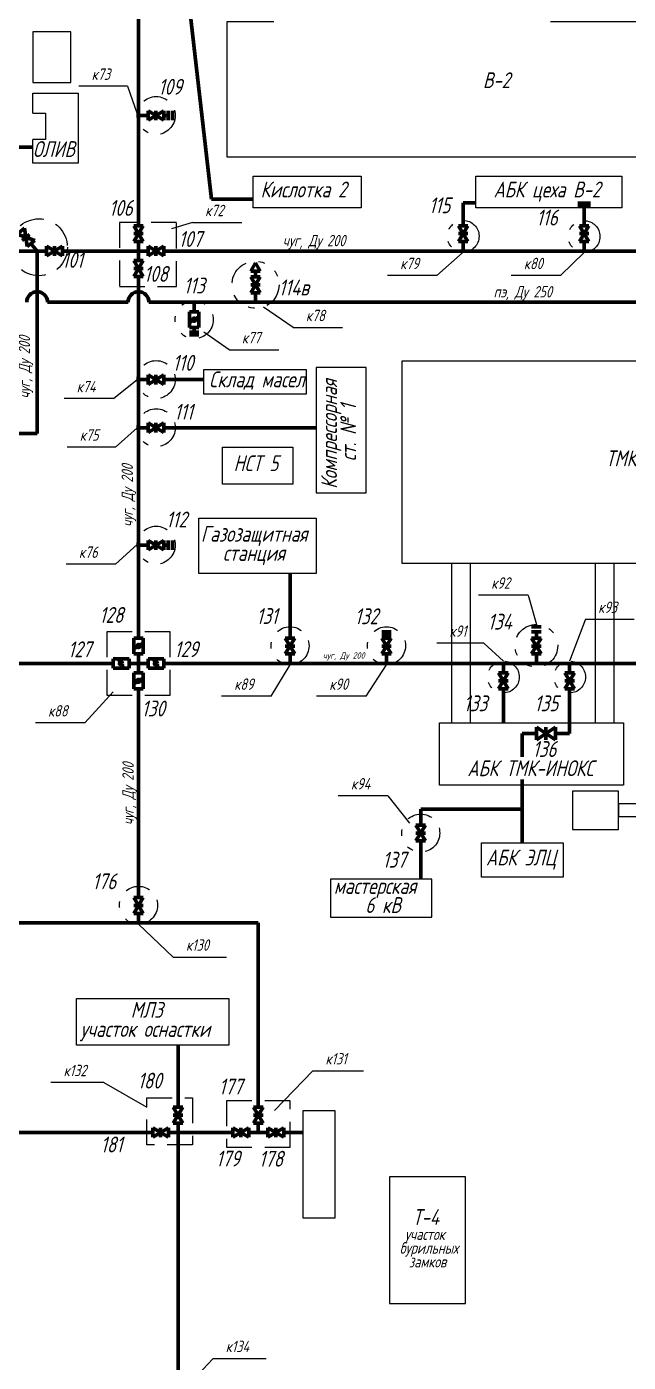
# Model space of a CAD drawing. Header units: millimetres. Extents: x 0 to 841, y 0 to 594.
# Drawn here: x 436.7 to 531.6, y 266.5 to 477.3 of the extents above; entities that cross this region are included whole.
import ezdxf

# ---------------------------------------------------------------- set-up
doc = ezdxf.new("R2010")
doc.units = ezdxf.units.MM
for name, pattern in [('K5LT_BASIC', [0]), ('K5LT_CHAIN_LINE_WITH_2_POINTS', [12, 4, -2, 1, -2, 1, -2]), ('K5LT_DASHED', [6, 4, -2]), ('K5LT_THIN', [0]), ('K5LT_THIN_INCLUDED_TO_HATCHING', [0])]:
    doc.linetypes.add(name, pattern=pattern)
doc.styles.add('KTEXTSTYLE', font='GOST_AU.SHX', dxfattribs={"width": 0.96, "height": 5})

# ---------------------------------------------------------------- blocks, each defined once
blk = doc.blocks.new('T3')
at = {"color": 7, "char_height": 2.5, "attachment_point": 1, "style": 'KTEXTSTYLE'}
for s, insert in [('\\H5.0;\\W1.000;\\Q15;\\Q15;\\W0.965;\\H2.50;мастерская', (485.16, 342.96)), ('\\H5.0;\\W1.000;\\Q15;\\Q15;\\W0.965;\\H2.50;    6 кВ', (485.16, 339.95))]:
    blk.add_mtext(s, dxfattribs=dict(at, insert=insert))
blk = doc.blocks.new('T10')
at = {"color": 7, "char_height": 2.5, "attachment_point": 1, "style": 'KTEXTSTYLE'}
for s, insert in [('\\H5.0;\\W1.000;\\Q15;\\Q15;\\W0.965;\\H2.50;Газозащитная', (464.18, 398.54)), ('\\H5.0;\\W1.000;\\Q15;\\Q15;\\W0.965;\\H2.50;станция', (467.66, 395.52))]:
    blk.add_mtext(s, dxfattribs=dict(at, insert=insert))
blk = doc.blocks.new('T11')
at = {"color": 7, "char_height": 2.5, "attachment_point": 1, "style": 'KTEXTSTYLE'}
for s, insert in [('\\H5.0;\\W1.000;\\Q15;\\Q15;\\W0.965;\\H2.50;МЛЗ ', (453.11, 323.41)), ('\\H5.0;\\W1.000;\\Q15;\\Q15;\\W0.965;\\H2.50;участок оснастки', (445.18, 320.39))]:
    blk.add_mtext(s, dxfattribs=dict(at, insert=insert))
blk = doc.blocks.new('T14')
at = {"color": 7, "char_height": 2.5, "attachment_point": 1, "rotation": 90, "style": 'KTEXTSTYLE'}
for s, insert in [('\\H5.0;\\W1.000;\\Q15;\\Q15;\\W0.965;\\H2.50;Компрессорная', (483.16, 404.39)), ('\\H5.0;\\W1.000;\\Q15;\\Q15;\\W0.965;\\H2.50;ст. № 1', (486.17, 408.75))]:
    blk.add_mtext(s, dxfattribs=dict(at, insert=insert))
blk = doc.blocks.new('T25')
at = {"color": 7, "attachment_point": 1, "style": 'KTEXTSTYLE'}
for s, insert, char_height in [('\\H5.0;\\W1.000;\\Q15;\\Q15;\\W0.965;\\H2.50;Т-4', (497.58, 290.7), 2.5), ('\\H5.0;\\W1.000;\\Q15;\\Q15;\\W0.965;\\H1.80;участок', (496.37, 287.65), 1.8), ('\\H5.0;\\W1.000;\\Q15;\\Q15;\\W0.965;\\H1.80;бурильных', (495.54, 285.48), 1.8), ('\\H5.0;\\W1.000;\\Q15;\\Q15;\\W0.965;\\H1.80;замков', (496.99, 283.31), 1.8)]:
    blk.add_mtext(s, dxfattribs=dict(at, insert=insert, char_height=char_height))
blk = doc.blocks.new('U151')
at = {"color": 7, "linetype": 'K5LT_THIN', "lineweight": 18, "true_color": 0xffffff}
for q in [(459.53, 445.42), (470.65, 446.42)]:
    blk.add_line((462.85, 446.42), q, dxfattribs=at)
at = {"color": 7, "insert": (464.85, 449.22), "char_height": 1.8, "attachment_point": 1, "style": 'KTEXTSTYLE'}
blk.add_mtext('\\H5.0;\\W1.000;\\Q15;\\Q15;\\W0.965;\\H1.80;к72', dxfattribs=at)
blk = doc.blocks.new('U152')
at = {"color": 7, "linetype": 'K5LT_THIN', "lineweight": 18, "true_color": 0xffffff}
for q in [(444.95, 467.93), (454.15, 463.59)]:
    blk.add_line((452.6, 467.93), q, dxfattribs=at)
at = {"color": 7, "insert": (446.95, 470.73), "char_height": 1.8, "attachment_point": 1, "style": 'KTEXTSTYLE'}
blk.add_mtext('\\H5.0;\\W1.000;\\Q15;\\Q15;\\W0.965;\\H1.80;к73', dxfattribs=at)
blk = doc.blocks.new('U154')
at = {"color": 7, "linetype": 'K5LT_THIN', "lineweight": 18, "true_color": 0xffffff}
for q in [(454.13, 421.63), (442.59, 418.63)]:
    blk.add_line((450.39, 418.63), q, dxfattribs=at)
at = {"color": 7, "insert": (444.59, 421.43), "char_height": 1.8, "attachment_point": 1, "style": 'KTEXTSTYLE'}
blk.add_mtext('\\H5.0;\\W1.000;\\Q15;\\Q15;\\W0.965;\\H1.80;к74', dxfattribs=at)
blk = doc.blocks.new('U155')
at = {"color": 7, "linetype": 'K5LT_THIN', "lineweight": 18, "true_color": 0xffffff}
for q in [(454.13, 414.03), (443.08, 410.98)]:
    blk.add_line((450.73, 410.98), q, dxfattribs=at)
at = {"color": 7, "insert": (445.08, 413.78), "char_height": 1.8, "attachment_point": 1, "style": 'KTEXTSTYLE'}
blk.add_mtext('\\H5.0;\\W1.000;\\Q15;\\Q15;\\W0.965;\\H1.80;к75', dxfattribs=at)
blk = doc.blocks.new('U156')
at = {"color": 7, "linetype": 'K5LT_THIN', "lineweight": 18, "true_color": 0xffffff}
for q in [(454.13, 395.6), (442.94, 392.49)]:
    blk.add_line((450.73, 392.49), q, dxfattribs=at)
at = {"color": 7, "insert": (444.94, 395.29), "char_height": 1.8, "attachment_point": 1, "style": 'KTEXTSTYLE'}
blk.add_mtext('\\H5.0;\\W1.000;\\Q15;\\Q15;\\W0.965;\\H1.80;к76', dxfattribs=at)
blk = doc.blocks.new('U157')
at = {"color": 7, "linetype": 'K5LT_THIN', "lineweight": 18, "true_color": 0xffffff}
for q in [(464.67, 429.09), (476.45, 426.34)]:
    blk.add_line((468.65, 426.34), q, dxfattribs=at)
at = {"color": 7, "insert": (470.65, 429.14), "char_height": 1.8, "attachment_point": 1, "style": 'KTEXTSTYLE'}
blk.add_mtext('\\H5.0;\\W1.000;\\Q15;\\Q15;\\W0.965;\\H1.80;к77', dxfattribs=at)
blk = doc.blocks.new('U158')
at = {"color": 7, "linetype": 'K5LT_THIN', "lineweight": 18, "true_color": 0xffffff}
for q in [(474.04, 433.08), (486.53, 429.84)]:
    blk.add_line((478.74, 429.84), q, dxfattribs=at)
at = {"color": 7, "insert": (480.74, 432.64), "char_height": 1.8, "attachment_point": 1, "style": 'KTEXTSTYLE'}
blk.add_mtext('\\H5.0;\\W1.000;\\Q15;\\Q15;\\W0.965;\\H1.80;к78', dxfattribs=at)
blk = doc.blocks.new('U159')
at = {"color": 7, "linetype": 'K5LT_THIN', "lineweight": 18, "true_color": 0xffffff}
for q in [(505.56, 441.75), (493.61, 438.05)]:
    blk.add_line((501.4, 438.05), q, dxfattribs=at)
at = {"color": 7, "insert": (495.61, 440.85), "char_height": 1.8, "attachment_point": 1, "style": 'KTEXTSTYLE'}
blk.add_mtext('\\H5.0;\\W1.000;\\Q15;\\Q15;\\W0.965;\\H1.80;к79', dxfattribs=at)
blk = doc.blocks.new('U160')
at = {"color": 7, "linetype": 'K5LT_THIN', "lineweight": 18, "true_color": 0xffffff}
for q in [(524.63, 441.71), (513.13, 438.05)]:
    blk.add_line((520.93, 438.05), q, dxfattribs=at)
at = {"color": 7, "insert": (515.13, 440.85), "char_height": 1.8, "attachment_point": 1, "style": 'KTEXTSTYLE'}
blk.add_mtext('\\H5.0;\\W1.000;\\Q15;\\Q15;\\W0.965;\\H1.80;к80', dxfattribs=at)
blk = doc.blocks.new('U168')
at = {"color": 7, "linetype": 'K5LT_THIN', "lineweight": 18, "true_color": 0xffffff}
for q in [(450.34, 372.37), (438.08, 367.45)]:
    blk.add_line((445.88, 367.45), q, dxfattribs=at)
at = {"color": 7, "insert": (440.08, 370.25), "char_height": 1.8, "attachment_point": 1, "style": 'KTEXTSTYLE'}
blk.add_mtext('\\H5.0;\\W1.000;\\Q15;\\Q15;\\W0.965;\\H1.80;к88', dxfattribs=at)
blk = doc.blocks.new('U169')
at = {"color": 7, "linetype": 'K5LT_THIN', "lineweight": 18, "true_color": 0xffffff}
for q in [(478.24, 376.62), (467.44, 371.66)]:
    blk.add_line((475.24, 371.66), q, dxfattribs=at)
at = {"color": 7, "insert": (469.44, 374.46), "char_height": 1.8, "attachment_point": 1, "style": 'KTEXTSTYLE'}
blk.add_mtext('\\H5.0;\\W1.000;\\Q15;\\Q15;\\W0.965;\\H1.80;к89', dxfattribs=at)
blk = doc.blocks.new('U170')
at = {"color": 7, "linetype": 'K5LT_THIN', "lineweight": 18, "true_color": 0xffffff}
for q in [(493.45, 376.62), (482.44, 371.66)]:
    blk.add_line((490.24, 371.66), q, dxfattribs=at)
at = {"color": 7, "insert": (484.44, 374.46), "char_height": 1.8, "attachment_point": 1, "style": 'KTEXTSTYLE'}
blk.add_mtext('\\H5.0;\\W1.000;\\Q15;\\Q15;\\W0.965;\\H1.80;к90', dxfattribs=at)
blk = doc.blocks.new('U171')
at = {"color": 7, "linetype": 'K5LT_THIN', "lineweight": 18, "true_color": 0xffffff}
for q in [(501.38, 380.03), (511.9, 377.18)]:
    blk.add_line((508.8, 380.03), q, dxfattribs=at)
at = {"color": 7, "insert": (503.38, 382.83), "char_height": 1.8, "attachment_point": 1, "style": 'KTEXTSTYLE'}
blk.add_mtext('\\H5.0;\\W1.000;\\Q15;\\Q15;\\W0.965;\\H1.80;к91', dxfattribs=at)
blk = doc.blocks.new('U172')
at = {"color": 7, "linetype": 'K5LT_THIN', "lineweight": 18, "true_color": 0xffffff}
for q in [(507.98, 387.62), (517.1, 383)]:
    blk.add_line((515.78, 387.62), q, dxfattribs=at)
at = {"color": 7, "insert": (509.98, 390.42), "char_height": 1.8, "attachment_point": 1, "style": 'KTEXTSTYLE'}
blk.add_mtext('\\H5.0;\\W1.000;\\Q15;\\Q15;\\W0.965;\\H1.80;к92', dxfattribs=at)
blk = doc.blocks.new('U173')
at = {"color": 7, "linetype": 'K5LT_THIN', "lineweight": 18, "true_color": 0xffffff}
for q in [(522.35, 377.18), (532.51, 383.8)]:
    blk.add_line((524.85, 383.8), q, dxfattribs=at)
at = {"color": 7, "insert": (526.85, 386.6), "char_height": 1.8, "attachment_point": 1, "style": 'KTEXTSTYLE'}
blk.add_mtext('\\H5.0;\\W1.000;\\Q15;\\Q15;\\W0.965;\\H1.80;к93', dxfattribs=at)
blk = doc.blocks.new('U174')
at = {"color": 7, "linetype": 'K5LT_THIN', "lineweight": 18, "true_color": 0xffffff}
for q in [(485.86, 355.94), (497.11, 351.63)]:
    blk.add_line((493.66, 355.94), q, dxfattribs=at)
at = {"color": 7, "insert": (487.86, 358.74), "char_height": 1.8, "attachment_point": 1, "style": 'KTEXTSTYLE'}
blk.add_mtext('\\H5.0;\\W1.000;\\Q15;\\Q15;\\W0.965;\\H1.80;к94', dxfattribs=at)
blk = doc.blocks.new('U205')
at = {"color": 7, "linetype": 'K5LT_THIN', "lineweight": 18, "true_color": 0xffffff}
for q in [(454.34, 335.67), (468.2, 330.49)]:
    blk.add_line((459.83, 330.49), q, dxfattribs=at)
at = {"color": 7, "insert": (461.83, 333.29), "char_height": 1.8, "attachment_point": 1, "style": 'KTEXTSTYLE'}
blk.add_mtext('\\H5.0;\\W1.000;\\Q15;\\Q15;\\W0.965;\\H1.80;к130', dxfattribs=at)
blk = doc.blocks.new('U206')
at = {"color": 7, "linetype": 'K5LT_THIN', "lineweight": 18, "true_color": 0xffffff}
for q in [(440.52, 310.69), (455.63, 306.8)]:
    blk.add_line((448.89, 310.69), q, dxfattribs=at)
at = {"color": 7, "insert": (442.52, 313.49), "char_height": 1.8, "attachment_point": 1, "style": 'KTEXTSTYLE'}
blk.add_mtext('\\H5.0;\\W1.000;\\Q15;\\Q15;\\W0.965;\\H1.80;к132', dxfattribs=at)
blk = doc.blocks.new('U214')
at = {"color": 7, "linetype": 'K5LT_THIN', "lineweight": 18, "true_color": 0xffffff}
for q in [(475.78, 306.28), (489.82, 312.54)]:
    blk.add_line((481.83, 312.54), q, dxfattribs=at)
at = {"color": 7, "insert": (483.83, 315.34), "char_height": 1.8, "attachment_point": 1, "style": 'KTEXTSTYLE'}
blk.add_mtext('\\H5.0;\\W1.000;\\Q15;\\Q15;\\W0.965;\\H1.80;к131', dxfattribs=at)
blk = doc.blocks.new('U237')
at = {"color": 7, "linetype": 'K5LT_THIN', "lineweight": 18, "true_color": 0xffffff}
for q in [(462.88, 263.66), (474.46, 267.14)]:
    blk.add_line((466.09, 267.14), q, dxfattribs=at)
at = {"color": 7, "insert": (468.09, 269.94), "char_height": 1.8, "attachment_point": 1, "style": 'KTEXTSTYLE'}
blk.add_mtext('\\H5.0;\\W1.000;\\Q15;\\Q15;\\W0.965;\\H1.80;к134', dxfattribs=at)
blk = doc.blocks.new('U244')
at = {"color": 143, "linetype": 'K5LT_BASIC', "lineweight": 60, "true_color": 0x33acca}
for p, q in [((517.11, 366.77), (520.11, 364.77)), ((517.11, 366.77), (517.11, 364.77)), ((517.11, 364.77), (520.11, 366.77)), ((518.61, 366.77), (518.61, 364.77)), ((520.11, 366.77), (520.11, 364.77))]:
    blk.add_line(p, q, dxfattribs=at)
blk = doc.blocks.new('U265')
at = {"color": 143, "linetype": 'K5LT_BASIC', "lineweight": 60, "true_color": 0x33acca}
for p, q in [((516.35, 380.83), (517.85, 380.83)), ((517.85, 380.83), (516.35, 378.33)), ((517.85, 378.33), (516.35, 380.83)), ((516.35, 379.58), (517.85, 379.58)), ((516.35, 378.33), (517.85, 378.33))]:
    blk.add_line(p, q, dxfattribs=at)
blk = doc.blocks.new('U266')
at = {"color": 143, "linetype": 'K5LT_BASIC', "lineweight": 60, "true_color": 0x33acca}
for p, q in [((492.7, 380.83), (494.2, 380.83)), ((494.2, 380.83), (492.7, 378.33)), ((494.2, 378.33), (492.7, 380.83)), ((492.7, 379.58), (494.2, 379.58)), ((492.7, 378.33), (494.2, 378.33))]:
    blk.add_line(p, q, dxfattribs=at)
blk = doc.blocks.new('U270')
at = {"color": 143, "linetype": 'K5LT_BASIC', "lineweight": 60, "true_color": 0x33acca}
for p, q in [((521.6, 375.33), (523.1, 375.33)), ((523.1, 375.33), (521.6, 372.83)), ((523.1, 372.83), (521.6, 375.33)), ((521.6, 374.08), (523.1, 374.08)), ((521.6, 372.83), (523.1, 372.83))]:
    blk.add_line(p, q, dxfattribs=at)
blk = doc.blocks.new('U275')
at = {"color": 143, "linetype": 'K5LT_BASIC', "lineweight": 60, "true_color": 0x33acca}
for p, q in [((469.24, 302.05), (469.24, 303.55)), ((469.24, 303.55), (471.74, 302.05)), ((471.74, 303.55), (469.24, 302.05)), ((470.49, 302.05), (470.49, 303.55)), ((471.74, 302.05), (471.74, 303.55))]:
    blk.add_line(p, q, dxfattribs=at)
blk = doc.blocks.new('U276')
at = {"color": 143, "linetype": 'K5LT_BASIC', "lineweight": 60, "true_color": 0x33acca}
for p, q in [((477.24, 302.05), (474.74, 303.55)), ((474.74, 303.55), (474.74, 302.05)), ((474.74, 302.05), (477.24, 303.55)), ((475.99, 303.55), (475.99, 302.05)), ((477.24, 303.55), (477.24, 302.05))]:
    blk.add_line(p, q, dxfattribs=at)
blk = doc.blocks.new('U277')
at = {"color": 143, "linetype": 'K5LT_BASIC', "lineweight": 60, "true_color": 0x33acca}
for p, q in [((472.49, 306.8), (473.99, 306.8)), ((473.99, 306.8), (472.49, 304.3)), ((473.99, 304.3), (472.49, 306.8)), ((472.49, 305.55), (473.99, 305.55)), ((472.49, 304.3), (473.99, 304.3))]:
    blk.add_line(p, q, dxfattribs=at)
blk = doc.blocks.new('U278')
at = {"color": 143, "linetype": 'K5LT_BASIC', "lineweight": 60, "true_color": 0x33acca}
for p, q in [((456.58, 302.05), (456.58, 303.55)), ((456.58, 303.55), (459.08, 302.05)), ((459.08, 303.55), (456.58, 302.05)), ((457.83, 302.05), (457.83, 303.55)), ((459.08, 302.05), (459.08, 303.55))]:
    blk.add_line(p, q, dxfattribs=at)
blk = doc.blocks.new('U279')
at = {"color": 143, "linetype": 'K5LT_BASIC', "lineweight": 60, "true_color": 0x33acca}
for p, q in [((459.83, 306.8), (461.33, 306.8)), ((461.33, 306.8), (459.83, 304.3)), ((461.33, 304.3), (459.83, 306.8)), ((459.83, 305.55), (461.33, 305.55)), ((459.83, 304.3), (461.33, 304.3))]:
    blk.add_line(p, q, dxfattribs=at)
blk = doc.blocks.new('U280')
at = {"color": 143, "linetype": 'K5LT_BASIC', "lineweight": 60, "true_color": 0x33acca}
for p, q in [((453.59, 339.88), (455.09, 339.88)), ((455.09, 339.88), (453.59, 337.38)), ((455.09, 337.38), (453.59, 339.88)), ((453.59, 338.63), (455.09, 338.63)), ((453.59, 337.38), (455.09, 337.38))]:
    blk.add_line(p, q, dxfattribs=at)
blk = doc.blocks.new('U282')
at = {"color": 143, "linetype": 'K5LT_BASIC', "lineweight": 60, "true_color": 0x33acca}
for p, q in [((477.49, 380.83), (478.99, 380.83)), ((478.99, 380.83), (477.49, 378.33)), ((478.99, 378.33), (477.49, 380.83)), ((477.49, 379.58), (478.99, 379.58)), ((477.49, 378.33), (478.99, 378.33))]:
    blk.add_line(p, q, dxfattribs=at)
blk = doc.blocks.new('U285')
at = {"color": 143, "linetype": 'K5LT_BASIC', "lineweight": 60, "true_color": 0x33acca}
for p, q in [((450.34, 377.58), (452.84, 377.58)), ((450.34, 376.08), (450.34, 377.58)), ((452.84, 377.58), (452.84, 376.08)), ((452.84, 376.08), (450.34, 376.08))]:
    blk.add_line(p, q, dxfattribs=at)
blk = doc.blocks.new('U284')
at = {"true_color": 0xffffff}
blk.add_hatch(color=7, dxfattribs=at).paths.add_polyline_path([(451.46, 377.04), (451.35, 376.88), (451.38, 376.69), (451.53, 376.58), (451.72, 376.62), (451.83, 376.77), (451.84, 376.83), (451.77, 377), (451.59, 377.08)])
at = {"color": 143, "linetype": 'K5LT_BASIC', "lineweight": 60, "true_color": 0x33acca}
for p, q in [((451.19, 377.46), (451.46, 377.04)), ((451.72, 376.62), (451.99, 376.19))]:
    blk.add_line(p, q, dxfattribs=at)
blk.add_circle((451.59, 376.83), 0.25, dxfattribs=at)
blk.add_blockref('U285', (0, 0))
blk = doc.blocks.new('U287')
at = {"color": 143, "linetype": 'K5LT_BASIC', "lineweight": 60, "true_color": 0x33acca}
for p, q in [((453.59, 372.83), (453.59, 375.33)), ((453.59, 375.33), (455.09, 375.33)), ((455.09, 375.33), (455.09, 372.83)), ((455.09, 372.83), (453.59, 372.83))]:
    blk.add_line(p, q, dxfattribs=at)
blk = doc.blocks.new('U286')
at = {"true_color": 0xffffff}
blk.add_hatch(color=7, dxfattribs=at).paths.add_polyline_path([(454.13, 373.94), (454.28, 373.83), (454.47, 373.87), (454.58, 374.02), (454.55, 374.21), (454.39, 374.32), (454.34, 374.33), (454.16, 374.25), (454.09, 374.08)])
at = {"color": 143, "linetype": 'K5LT_BASIC', "lineweight": 60, "true_color": 0x33acca}
for p, q in [((453.7, 373.68), (454.13, 373.94)), ((454.55, 374.21), (454.97, 374.48))]:
    blk.add_line(p, q, dxfattribs=at)
blk.add_circle((454.34, 374.08), 0.25, dxfattribs=at)
blk.add_blockref('U287', (0, 0))
blk = doc.blocks.new('U289')
at = {"color": 143, "linetype": 'K5LT_BASIC', "lineweight": 60, "true_color": 0x33acca}
for p, q in [((453.59, 378.33), (453.59, 380.83)), ((453.59, 380.83), (455.09, 380.83)), ((455.09, 380.83), (455.09, 378.33)), ((455.09, 378.33), (453.59, 378.33))]:
    blk.add_line(p, q, dxfattribs=at)
blk = doc.blocks.new('U288')
at = {"true_color": 0xffffff}
blk.add_hatch(color=7, dxfattribs=at).paths.add_polyline_path([(454.55, 379.71), (454.39, 379.82), (454.21, 379.79), (454.1, 379.63), (454.13, 379.44), (454.28, 379.33), (454.34, 379.33), (454.52, 379.4), (454.59, 379.58)])
at = {"color": 143, "linetype": 'K5LT_BASIC', "lineweight": 60, "true_color": 0x33acca}
for p, q in [((454.13, 379.44), (453.7, 379.18)), ((454.97, 379.98), (454.55, 379.71))]:
    blk.add_line(p, q, dxfattribs=at)
blk.add_circle((454.34, 379.58), 0.25, dxfattribs=at)
blk.add_blockref('U289', (0, 0))
blk = doc.blocks.new('U291')
at = {"color": 143, "linetype": 'K5LT_BASIC', "lineweight": 60, "true_color": 0x33acca}
for p, q in [((455.84, 376.08), (455.84, 377.58)), ((455.84, 377.58), (458.34, 377.58)), ((458.34, 377.58), (458.34, 376.08)), ((458.34, 376.08), (455.84, 376.08))]:
    blk.add_line(p, q, dxfattribs=at)
blk = doc.blocks.new('U290')
at = {"true_color": 0xffffff}
blk.add_hatch(color=7, dxfattribs=at).paths.add_polyline_path([(457.22, 376.62), (457.33, 376.77), (457.3, 376.96), (457.14, 377.07), (456.96, 377.04), (456.85, 376.88), (456.84, 376.83), (456.91, 376.65), (457.09, 376.58)])
at = {"color": 143, "linetype": 'K5LT_BASIC', "lineweight": 60, "true_color": 0x33acca}
for p, q in [((456.96, 377.04), (456.69, 377.46)), ((457.49, 376.19), (457.22, 376.62))]:
    blk.add_line(p, q, dxfattribs=at)
blk.add_circle((457.09, 376.83), 0.25, dxfattribs=at)
blk.add_blockref('U291', (0, 0))
blk = doc.blocks.new('U292')
at = {"color": 143, "linetype": 'K5LT_BASIC', "lineweight": 60, "true_color": 0x33acca}
for p, q in [((458.34, 462.55), (455.84, 464.05)), ((455.84, 464.05), (455.84, 462.55)), ((455.84, 462.55), (458.34, 464.05)), ((457.09, 464.05), (457.09, 462.55)), ((458.34, 464.05), (458.34, 462.55))]:
    blk.add_line(p, q, dxfattribs=at)
blk = doc.blocks.new('U293')
at = {"color": 143, "linetype": 'K5LT_BASIC', "lineweight": 60, "true_color": 0x33acca}
for p, q in [((458.34, 394.74), (455.84, 396.24)), ((455.84, 396.24), (455.84, 394.74)), ((455.84, 394.74), (458.34, 396.24)), ((457.09, 396.24), (457.09, 394.74)), ((458.34, 396.24), (458.34, 394.74))]:
    blk.add_line(p, q, dxfattribs=at)
blk = doc.blocks.new('U304')
at = {"color": 143, "linetype": 'K5LT_BASIC', "lineweight": 60, "true_color": 0x33acca}
for p, q in [((458.34, 420.88), (455.84, 422.38)), ((455.84, 422.38), (455.84, 420.88)), ((455.84, 420.88), (458.34, 422.38)), ((457.09, 422.38), (457.09, 420.88)), ((458.34, 422.38), (458.34, 420.88))]:
    blk.add_line(p, q, dxfattribs=at)
blk = doc.blocks.new('U305')
at = {"color": 143, "linetype": 'K5LT_BASIC', "lineweight": 60, "true_color": 0x33acca}
for p, q in [((458.34, 413.28), (455.84, 414.78)), ((455.84, 414.78), (455.84, 413.28)), ((455.84, 413.28), (458.34, 414.78)), ((457.09, 414.78), (457.09, 413.28)), ((458.34, 414.78), (458.34, 413.28))]:
    blk.add_line(p, q, dxfattribs=at)
blk = doc.blocks.new('U310')
at = {"color": 143, "linetype": 'K5LT_BASIC', "lineweight": 60, "true_color": 0x33acca}
for p, q in [((458.34, 441.17), (455.84, 442.67)), ((455.84, 442.67), (455.84, 441.17)), ((455.84, 441.17), (458.34, 442.67)), ((457.09, 442.67), (457.09, 441.17)), ((458.34, 442.67), (458.34, 441.17))]:
    blk.add_line(p, q, dxfattribs=at)
blk = doc.blocks.new('U311')
at = {"color": 143, "linetype": 'K5LT_BASIC', "lineweight": 60, "true_color": 0x33acca}
for p, q in [((453.59, 445.92), (455.09, 445.92)), ((455.09, 445.92), (453.59, 443.42)), ((455.09, 443.42), (453.59, 445.92)), ((453.59, 444.67), (455.09, 444.67)), ((453.59, 443.42), (455.09, 443.42))]:
    blk.add_line(p, q, dxfattribs=at)
blk = doc.blocks.new('U312')
at = {"color": 143, "linetype": 'K5LT_BASIC', "lineweight": 60, "true_color": 0x33acca}
for p, q in [((455.09, 437.92), (453.59, 440.42)), ((453.59, 440.42), (455.09, 440.42)), ((455.09, 440.42), (453.59, 437.92)), ((453.59, 439.17), (455.09, 439.17)), ((453.59, 437.92), (455.09, 437.92))]:
    blk.add_line(p, q, dxfattribs=at)
blk = doc.blocks.new('U315')
at = {"color": 143, "linetype": 'K5LT_BASIC', "lineweight": 60, "true_color": 0x33acca}
for p, q in [((504.81, 445.92), (506.31, 445.92)), ((506.31, 445.92), (504.81, 443.42)), ((506.31, 443.42), (504.81, 445.92)), ((504.81, 444.67), (506.31, 444.67)), ((504.81, 443.42), (506.31, 443.42))]:
    blk.add_line(p, q, dxfattribs=at)
blk = doc.blocks.new('U316')
at = {"color": 143, "linetype": 'K5LT_BASIC', "lineweight": 60, "true_color": 0x33acca}
for p, q in [((523.88, 445.92), (525.38, 445.92)), ((525.38, 445.92), (523.88, 443.42)), ((525.38, 443.42), (523.88, 445.92)), ((523.88, 444.67), (525.38, 444.67)), ((523.88, 443.42), (525.38, 443.42))]:
    blk.add_line(p, q, dxfattribs=at)
blk = doc.blocks.new('U318')
at = {"color": 143, "linetype": 'K5LT_BASIC', "lineweight": 60, "true_color": 0x33acca}
for p, q in [((435.22, 444.56), (436.38, 445.51)), ((436.38, 445.51), (436.8, 442.63)), ((437.96, 443.58), (435.22, 444.56)), ((436.01, 443.6), (437.17, 444.55)), ((436.8, 442.63), (437.96, 443.58))]:
    blk.add_line(p, q, dxfattribs=at)
blk = doc.blocks.new('U319')
at = {"color": 143, "linetype": 'K5LT_BASIC', "lineweight": 60, "true_color": 0x33acca}
for p, q in [((442.35, 441.17), (439.85, 442.67)), ((439.85, 442.67), (439.85, 441.17)), ((439.85, 441.17), (442.35, 442.67)), ((441.1, 442.67), (441.1, 441.17)), ((442.35, 442.67), (442.35, 441.17))]:
    blk.add_line(p, q, dxfattribs=at)
blk = doc.blocks.new('U320')
at = {"color": 143, "linetype": 'K5LT_BASIC', "lineweight": 60, "true_color": 0x33acca}
for p, q in [((472.04, 437.84), (473.54, 437.84)), ((473.54, 437.84), (472.04, 435.34)), ((473.54, 435.34), (472.04, 437.84)), ((472.04, 436.59), (473.54, 436.59)), ((472.04, 435.34), (473.54, 435.34))]:
    blk.add_line(p, q, dxfattribs=at)
blk = doc.blocks.new('U322')
at = {"color": 143, "linetype": 'K5LT_BASIC', "lineweight": 60, "true_color": 0x33acca}
for p, q in [((462.38, 429.84), (462.38, 432.34)), ((462.38, 432.34), (463.88, 432.34)), ((463.88, 432.34), (463.88, 429.84)), ((463.88, 429.84), (462.38, 429.84))]:
    blk.add_line(p, q, dxfattribs=at)
blk = doc.blocks.new('U321')
at = {"true_color": 0xffffff}
blk.add_hatch(color=7, dxfattribs=at).paths.add_polyline_path([(462.92, 430.96), (463.07, 430.85), (463.26, 430.88), (463.37, 431.04), (463.34, 431.23), (463.19, 431.34), (463.13, 431.34), (462.95, 431.27), (462.88, 431.09)])
at = {"color": 143, "linetype": 'K5LT_BASIC', "lineweight": 60, "true_color": 0x33acca}
for p, q in [((462.5, 430.7), (462.92, 430.96)), ((463.34, 431.23), (463.77, 431.49))]:
    blk.add_line(p, q, dxfattribs=at)
blk.add_circle((463.13, 431.09), 0.25, dxfattribs=at)
blk.add_blockref('U322', (0, 0))
blk = doc.blocks.new('U323')
at = {"color": 143, "linetype": 'K5LT_BASIC', "lineweight": 60, "true_color": 0x33acca}
for p, q in [((498.11, 351.31), (499.61, 351.31)), ((499.61, 351.31), (498.11, 348.81)), ((499.61, 348.81), (498.11, 351.31)), ((498.11, 350.06), (499.61, 350.06)), ((498.11, 348.81), (499.61, 348.81))]:
    blk.add_line(p, q, dxfattribs=at)
blk = doc.blocks.new('U442')
at = {"color": 143, "linetype": 'K5LT_BASIC', "lineweight": 60, "true_color": 0x33acca}
for p, q in [((511.15, 375.33), (512.65, 375.33)), ((512.65, 375.33), (511.15, 372.83)), ((512.65, 372.83), (511.15, 375.33)), ((511.15, 374.08), (512.65, 374.08)), ((511.15, 372.83), (512.65, 372.83))]:
    blk.add_line(p, q, dxfattribs=at)
blk = doc.blocks.new('U504')
at = {"color": 7, "linetype": 'K5LT_THIN', "lineweight": 18, "true_color": 0xffffff}
for p, q in [((495.94, 424.6), (588, 424.6)), ((495.94, 392.6), (495.94, 424.6)), ((588, 424.6), (588, 392.6)), ((588, 392.6), (495.94, 392.6))]:
    blk.add_line(p, q, dxfattribs=at)
blk = doc.blocks.new('U506')
at = {"color": 7, "linetype": 'K5LT_THIN_INCLUDED_TO_HATCHING', "lineweight": 18, "true_color": 0xffffff}
for p, q in [((501.83, 367.45), (530.83, 367.45)), ((501.83, 357.61), (501.83, 367.45)), ((530.83, 367.45), (530.83, 357.61)), ((530.83, 357.61), (501.83, 357.61))]:
    blk.add_line(p, q, dxfattribs=at)
blk = doc.blocks.new('U507')
at = {"color": 7, "linetype": 'K5LT_THIN_INCLUDED_TO_HATCHING', "lineweight": 18, "true_color": 0xffffff}
for p, q in [((529.38, 392.6), (526.38, 392.6)), ((526.38, 392.6), (526.38, 367.45)), ((529.38, 367.45), (529.38, 392.6)), ((526.38, 367.45), (529.38, 367.45))]:
    blk.add_line(p, q, dxfattribs=at)
blk = doc.blocks.new('U511')
at = {"color": 7, "linetype": 'K5LT_THIN_INCLUDED_TO_HATCHING', "lineweight": 18, "true_color": 0xffffff}
for p, q in [((506.7, 392.6), (503.7, 392.6)), ((503.7, 392.6), (503.7, 367.45)), ((506.7, 367.45), (506.7, 392.6)), ((503.7, 367.45), (506.7, 367.45))]:
    blk.add_line(p, q, dxfattribs=at)
blk = doc.blocks.new('U513')
at = {"color": 7, "linetype": 'K5LT_THIN', "lineweight": 18, "true_color": 0xffffff}
for p, q in [((530.08, 356.66), (522.82, 356.66)), ((522.82, 356.66), (522.82, 350.62)), ((530.08, 350.62), (530.08, 356.66)), ((522.82, 350.62), (530.08, 350.62))]:
    blk.add_line(p, q, dxfattribs=at)
blk = doc.blocks.new('U514')
at = {"color": 7, "linetype": 'K5LT_THIN', "lineweight": 18, "true_color": 0xffffff}
for p, q in [((534.86, 354.67), (530.08, 354.67)), ((530.08, 354.67), (530.08, 352.67)), ((534.86, 352.67), (534.86, 354.67)), ((530.08, 352.67), (534.86, 352.67))]:
    blk.add_line(p, q, dxfattribs=at)
blk = doc.blocks.new('U516')
at = {"color": 7, "linetype": 'K5LT_THIN', "lineweight": 18, "true_color": 0xffffff}
for p, q in [((508.42, 348.52), (521.31, 348.52)), ((508.42, 343.1), (508.42, 348.52)), ((521.31, 348.52), (521.31, 343.1)), ((521.31, 343.1), (508.42, 343.1))]:
    blk.add_line(p, q, dxfattribs=at)
blk = doc.blocks.new('U517')
at = {"color": 7, "linetype": 'K5LT_THIN', "lineweight": 18, "true_color": 0xffffff}
for p, q in [((500.6, 342.81), (484.6, 342.81)), ((484.6, 342.81), (484.6, 336.81)), ((500.6, 336.81), (500.6, 342.81)), ((484.6, 336.81), (500.6, 336.81))]:
    blk.add_line(p, q, dxfattribs=at)
blk = doc.blocks.new('U542')
at = {"color": 7, "linetype": 'K5LT_THIN', "lineweight": 18, "true_color": 0xffffff}
for p, q in [((505.94, 295.8), (493.94, 295.8)), ((493.94, 295.8), (493.94, 275.8)), ((505.94, 275.8), (505.94, 295.8)), ((493.94, 275.8), (505.94, 275.8))]:
    blk.add_line(p, q, dxfattribs=at)
blk = doc.blocks.new('U543')
at = {"color": 7, "linetype": 'K5LT_THIN', "lineweight": 18, "true_color": 0xffffff}
for p, q in [((480.32, 306.26), (485.32, 306.26)), ((480.32, 289.26), (480.32, 306.26)), ((485.32, 306.26), (485.32, 289.26)), ((485.32, 289.26), (480.32, 289.26))]:
    blk.add_line(p, q, dxfattribs=at)
blk = doc.blocks.new('U544')
at = {"color": 7, "linetype": 'K5LT_DASHED', "lineweight": 18, "true_color": 0xffffff}
for p, q in [((455.63, 308.29), (462.88, 308.29)), ((455.63, 300.87), (455.63, 308.29)), ((462.88, 308.29), (462.88, 300.87)), ((462.88, 300.87), (455.63, 300.87))]:
    blk.add_line(p, q, dxfattribs=at)
blk = doc.blocks.new('U550')
at = {"color": 7, "linetype": 'K5LT_THIN', "lineweight": 18, "true_color": 0xffffff}
for p, q in [((463.84, 399.75), (482.37, 399.75)), ((463.84, 391.02), (463.84, 399.75)), ((482.37, 399.75), (482.37, 391.02)), ((482.37, 391.02), (463.84, 391.02))]:
    blk.add_line(p, q, dxfattribs=at)
blk = doc.blocks.new('U554')
at = {"color": 7, "linetype": 'K5LT_THIN', "lineweight": 18, "true_color": 0xffffff}
for p, q in [((472.45, 453.74), (489.45, 453.74)), ((472.45, 448.74), (472.45, 453.74)), ((489.45, 453.74), (489.45, 448.74)), ((489.45, 448.74), (472.45, 448.74))]:
    blk.add_line(p, q, dxfattribs=at)
blk = doc.blocks.new('U555')
at = {"color": 7, "linetype": 'K5LT_THIN', "lineweight": 18, "true_color": 0xffffff}
for p, q in [((507.56, 453.74), (530.56, 453.74)), ((507.56, 448.74), (507.56, 453.74)), ((530.56, 453.74), (530.56, 448.74)), ((530.56, 448.74), (507.56, 448.74))]:
    blk.add_line(p, q, dxfattribs=at)
blk = doc.blocks.new('U558')
at = {"color": 7, "linetype": 'K5LT_THIN', "lineweight": 18, "true_color": 0xffffff}
for p, q in [((444.58, 323.94), (468.58, 323.94)), ((444.58, 316.58), (444.58, 323.94)), ((468.58, 323.94), (468.58, 316.58)), ((468.58, 316.58), (444.58, 316.58))]:
    blk.add_line(p, q, dxfattribs=at)
blk = doc.blocks.new('U566')
at = {"color": 7, "linetype": 'K5LT_DASHED', "lineweight": 18, "true_color": 0xffffff}
for p, q in [((478.24, 307.8), (468.24, 307.8)), ((468.24, 307.8), (468.24, 300.5)), ((478.24, 300.5), (478.24, 307.8)), ((468.24, 300.5), (478.24, 300.5))]:
    blk.add_line(p, q, dxfattribs=at)
blk = doc.blocks.new('U567')
at = {"color": 7, "linetype": 'K5LT_DASHED', "lineweight": 18, "true_color": 0xffffff}
for p, q in [((459.34, 381.83), (449.34, 381.83)), ((449.34, 381.83), (449.34, 371.83)), ((459.34, 371.83), (459.34, 381.83)), ((449.34, 371.83), (459.34, 371.83))]:
    blk.add_line(p, q, dxfattribs=at)
blk = doc.blocks.new('U569')
at = {"color": 7, "linetype": 'K5LT_THIN', "lineweight": 18, "true_color": 0xffffff}
for p, q in [((443.69, 476.49), (437.69, 476.49)), ((437.69, 476.49), (437.69, 468.49)), ((443.69, 468.49), (443.69, 476.49)), ((437.69, 468.49), (443.69, 468.49))]:
    blk.add_line(p, q, dxfattribs=at)
blk = doc.blocks.new('U572')
at = {"color": 7, "linetype": 'K5LT_THIN', "lineweight": 18, "true_color": 0xffffff}
for p, q in [((490.24, 423.53), (482.37, 423.53)), ((482.37, 423.53), (482.37, 403.74)), ((490.24, 403.74), (490.24, 423.53)), ((482.37, 403.74), (490.24, 403.74))]:
    blk.add_line(p, q, dxfattribs=at)
blk = doc.blocks.new('U573')
at = {"color": 7, "linetype": 'K5LT_THIN', "lineweight": 18, "true_color": 0xffffff}
for p, q in [((467.6, 410.98), (478.68, 410.98)), ((467.6, 405.1), (467.6, 410.98)), ((478.68, 410.98), (478.68, 405.1)), ((478.68, 405.1), (467.6, 405.1))]:
    blk.add_line(p, q, dxfattribs=at)
blk = doc.blocks.new('U574')
at = {"color": 7, "linetype": 'K5LT_THIN', "lineweight": 18, "true_color": 0xffffff}
for p, q in [((464.67, 423.23), (480.8, 423.23)), ((464.67, 419.31), (464.67, 423.23)), ((480.8, 423.23), (480.8, 419.31)), ((480.8, 419.31), (464.67, 419.31))]:
    blk.add_line(p, q, dxfattribs=at)
blk = doc.blocks.new('U575')
at = {"color": 7, "linetype": 'K5LT_DASHED', "lineweight": 18, "true_color": 0xffffff}
for p, q in [((460.32, 446.42), (451.36, 446.42)), ((451.36, 446.42), (451.36, 436.31)), ((460.32, 436.31), (460.32, 446.42)), ((451.36, 436.31), (460.32, 436.31))]:
    blk.add_line(p, q, dxfattribs=at)

msp = doc.modelspace()

# ---------------------------------------------------------------- linework, layer by layer
at = {"color": 143, "linetype": 'K5LT_BASIC', "lineweight": 60, "true_color": 0x33acca}
for p, q in [((460.24, 498.83), (465.87, 450.1)), ((454.34, 483.71), (454.34, 445.92)), ((459.04, 464.05), (459.04, 462.55)), ((459.72, 464.05), (459.72, 462.55)), ((454.34, 463.3), (455.84, 463.3)), ((458.34, 463.3), (459.04, 463.3)), ((429.06, 458.29), (437.69, 458.29)), ((465.87, 450.1), (472.45, 450.1)), ((507.56, 449.5), (505.56, 449.5)), ((505.56, 445.92), (505.56, 449.5)), ((523.63, 449.47), (525.63, 449.47)), ((523.63, 449.13), (525.63, 449.13)), ((524.63, 445.92), (524.63, 449.13)), ((438.35, 441.92), (437.38, 443.1)), ((454.34, 443.42), (454.34, 440.42)), ((505.56, 442.5), (505.56, 443.42)), ((505.56, 441.92), (505.56, 443.42)), ((524.63, 442.5), (524.63, 443.42)), ((524.63, 441.92), (524.63, 443.42)), ((292.24, 441.92), (439.85, 441.92)), ((438.35, 441.92), (438.35, 413.1)), ((442.35, 441.92), (455.84, 441.92)), ((458.34, 441.92), (578.4, 441.92)), ((472.04, 438.74), (472.77, 440.06)), ((472.04, 438.74), (473.54, 438.74)), ((472.77, 440.06), (473.54, 438.74)), ((472.79, 437.84), (472.79, 438.74)), ((454.34, 437.92), (454.34, 380.83)), ((472.79, 433.84), (472.79, 435.34)), ((440, 433.84), (452.69, 433.84)), ((455.99, 433.84), (561.87, 433.84)), ((463.13, 433.84), (463.13, 432.34)), ((462.38, 429.09), (463.88, 429.09)), ((462.38, 428.7), (463.88, 428.7)), ((463.13, 429.84), (463.13, 429.09)), ((455.84, 421.63), (454.34, 421.63)), ((458.34, 421.63), (464.67, 421.63)), ((455.84, 414.03), (454.34, 414.03)), ((458.34, 414.03), (482.37, 414.03)), ((438.35, 413.1), (432.6, 413.1)), ((454.34, 395.49), (455.84, 395.49)), ((458.34, 395.49), (459.04, 395.49)), ((459.04, 396.24), (459.04, 394.74)), ((459.72, 396.24), (459.72, 394.74)), ((478.24, 380.83), (478.24, 391.02)), ((492.7, 381.83), (494.2, 381.83)), ((516.35, 382.62), (517.85, 382.62)), ((516.35, 381.83), (517.85, 381.83)), ((517.1, 380.83), (517.1, 381.83)), ((492.7, 381.34), (494.2, 381.34)), ((493.45, 380.83), (493.45, 381.34)), ((454.34, 378.33), (454.34, 375.33)), ((478.24, 378.33), (478.24, 376.83)), ((493.45, 378.33), (493.45, 376.83)), ((517.1, 378.33), (517.1, 376.83)), ((353.59, 376.83), (450.34, 376.83)), ((455.84, 376.83), (452.84, 376.83)), ((458.34, 376.83), (533.55, 376.83)), ((511.9, 375.33), (511.9, 376.83)), ((522.35, 375.33), (522.35, 376.83)), ((454.34, 372.83), (454.34, 339.88)), ((511.9, 372.83), (511.9, 367.45)), ((522.35, 372.83), (522.35, 365.77)), ((514.86, 365.77), (514.86, 362.07)), ((514.86, 365.77), (517.11, 365.77)), ((520.11, 365.77), (522.35, 365.77)), ((514.86, 348.52), (514.86, 358.52)), ((514.86, 353.81), (498.86, 353.81)), ((498.86, 353.81), (498.86, 351.31)), ((498.86, 348.81), (498.86, 342.81)), ((454.34, 335.88), (454.34, 337.38)), ((398.07, 335.88), (473.24, 335.88)), ((473.24, 335.88), (473.24, 306.8)), ((460.58, 306.8), (460.58, 316.58)), ((460.58, 304.3), (460.58, 237.2)), ((473.24, 304.3), (473.24, 302.8)), ((421.69, 302.8), (456.58, 302.8)), ((459.08, 302.8), (469.24, 302.8)), ((474.74, 302.8), (471.74, 302.8)), ((477.24, 302.8), (480.32, 302.8))]:
    msp.add_line(p, q, dxfattribs=at)
at = {"color": 7, "linetype": 'K5LT_THIN', "lineweight": 18, "true_color": 0xffffff}
for points in [[(519.31, 478.16), (557.3, 478.16), (557.3, 456.73), (468.3, 456.73), (468.3, 478.16), (475.69, 478.16)], [(437.69, 463.68), (437.69, 466.83), (444.81, 466.83), (444.81, 455.76), (437.69, 455.76), (437.69, 459.5)], [(437.69, 463.68), (439.69, 463.68), (439.69, 459.5), (437.69, 459.5)]]:
    msp.add_lwpolyline(points, dxfattribs=at)
at = {"color": 7, "linetype": 'K5LT_CHAIN_LINE_WITH_2_POINTS', "lineweight": 18, "true_color": 0xffffff}
for centre, radius in [((457.13, 463.3), 3), ((505.56, 444.25), 2.5), ((524.63, 444.21), 2.5), ((472.79, 436.59), 3.72), ((463.13, 431.09), 3), ((457.13, 421.63), 3), ((457.13, 414.03), 3), ((457.13, 395.49), 3), ((478.24, 379.62), 3), ((493.45, 379.62), 3), ((517.1, 379.62), 3.37), ((511.9, 374.68), 2.5), ((522.35, 374.68), 2.5), ((498.86, 350.06), 3), ((454.34, 338.67), 3)]:
    msp.add_circle(centre, radius, dxfattribs=at)
at = {"color": 7, "linetype": 'K5LT_DASHED', "lineweight": 18, "true_color": 0xffffff}
msp.add_circle((438.62, 442.51), 4.5, dxfattribs=at)
at = {"color": 143, "linetype": 'K5LT_BASIC', "lineweight": 60, "true_color": 0x33acca}
for centre in [(438.35, 433.84), (454.34, 433.84)]:
    msp.add_arc(centre, 1.65, 0, 180, dxfattribs=at)

# ---------------------------------------------------------------- block references
for name in ['U569', 'U152', 'U292', 'U554', 'U555', 'U151', 'U318', 'U575', 'U311', 'U315', 'U316', 'U319', 'U310', 'U159', 'U160', 'U312', 'U320', 'U321', 'U158', 'U157', 'U504', 'U154', 'U304', 'U574', 'U572', 'T14', 'U155', 'U305', 'U573', 'U550', 'T10', 'U156', 'U293', 'U511', 'U507', 'U172', 'U173', 'U567', 'U171', 'U288', 'U282', 'U266', 'U265', 'U284', 'U290', 'U286', 'U169', 'U170', 'U442', 'U270', 'U168', 'U506', 'U244', 'U174', 'U513', 'U514', 'U323', 'U516', 'U517', 'T3', 'U280', 'U205', 'U558', 'T11', 'U214', 'U206', 'U544', 'U566', 'U279', 'U277', 'U543', 'U278', 'U275', 'U276', 'U542', 'T25', 'U237']:
    msp.add_blockref(name, (0, 0))

# ---------------------------------------------------------------- texts
at = {"color": 7, "attachment_point": 1, "style": 'KTEXTSTYLE'}
for s, insert, char_height in [('\\H5.0;\\W1.000;\\Q15;\\Q15;\\W0.965;\\H2.50;В-2', (508.67, 470.13), 2.5), ('\\H5.0;\\W1.000;\\Q15;\\Q15;\\W0.965;\\H2.50;109', (457.46, 469.09), 2.5), ('\\H5.0;\\W1.000;\\Q15;\\Q15;\\W0.965;\\H2.50;ОЛИВ', (437.68, 459.26), 2.5), ('\\H5.0;\\W1.000;\\Q15;\\Q15;\\W0.965;\\H2.50;Кислотка 2', (473.59, 452.88), 2.5), ('\\H5.0;\\W1.000;\\Q15;\\Q15;\\W0.965;\\H2.50;АБК цеха В-2', (510.34, 452.88), 2.5), ('\\H5.0;\\W1.000;\\Q15;\\Q15;\\W0.965;\\H2.50;106', (449.69, 449.97), 2.5), ('\\H5.0;\\W1.000;\\Q15;\\Q15;\\W0.965;\\H2.50;115', (500.15, 450.38), 2.5), ('\\H5.0;\\W1.000;\\Q15;\\Q15;\\W0.965;\\H2.50;116', (517.1, 448.45), 2.5), ('\\H5.0;\\W1.000;\\Q15;\\Q15;\\W0.965;\\H2.50;107', (460.66, 445.06), 2.5), ('\\H5.0;\\W1.000;\\Q15;\\Q15;\\W0.965;\\H1.80;чуг, Ду 200', (477.09, 444.47), 1.8), ('\\H5.0;\\W1.000;\\Q15;\\Q15;\\W0.965;\\H2.50;101', (442.28, 441.77), 2.5), ('\\H5.0;\\W1.000;\\Q15;\\Q15;\\W0.965;\\H2.50;108', (455.19, 439.56), 2.5), ('\\H5.0;\\W1.000;\\Q15;\\Q15;\\W0.965;\\H2.50;113', (461.47, 437.72), 2.5), ('\\H5.0;\\W1.000;\\Q15;\\Q15;\\W0.965;\\H2.50;114в', (476.46, 437.41), 2.5), ('\\H5.0;\\W1.000;\\Q15;\\Q15;\\W0.965;\\H1.80;пэ, Ду 250', (510.34, 436.39), 1.8), ('\\H5.0;\\W1.000;\\Q15;\\Q15;\\W0.965;\\H2.50;110', (459.71, 425.53), 2.5), ('\\H5.0;\\W1.000;\\Q15;\\Q15;\\W0.965;\\H2.50;Склад масел', (465.47, 422.91), 2.5), ('\\H5.0;\\W1.000;\\Q15;\\Q15;\\W0.965;\\H2.50;111', (459.97, 417.8), 2.5), ('\\H5.0;\\W1.000;\\Q15;\\Q15;\\W0.965;\\H2.50;НСТ 5', (469.34, 409.68), 2.5), ('\\H5.0;\\W1.000;\\Q15;\\Q15;\\W0.965;\\H2.50;ТМК - ИНОКС', (528.04, 410.45), 2.5), ('\\H5.0;\\W1.000;\\Q15;\\Q15;\\W0.965;\\H2.50;112', (458.69, 400.8), 2.5), ('\\H5.0;\\W1.000;\\Q15;\\Q15;\\W0.965;\\H2.50;128', (448.16, 385.74), 2.5), ('\\H5.0;\\W1.000;\\Q15;\\Q15;\\W0.965;\\H2.50;131', (472.94, 385.56), 2.5), ('\\H5.0;\\W1.000;\\Q15;\\Q15;\\W0.965;\\H2.50;132', (488.45, 385.52), 2.5), ('\\H5.0;\\W1.000;\\Q15;\\Q15;\\W0.965;\\H2.50;134', (509.43, 384.67), 2.5), ('\\H5.0;\\W1.000;\\Q15;\\Q15;\\W0.965;\\H2.50;127', (443.22, 380.31), 2.5), ('\\H5.0;\\W1.000;\\Q15;\\Q15;\\W0.965;\\H2.50;129', (460, 380.33), 2.5), ('\\H5.0;\\W1.000;\\Q15;\\Q15;\\W0.965;\\H1.00;чуг, Ду 200', (483.41, 378.58), 1), ('\\H5.0;\\W1.000;\\Q15;\\Q15;\\W0.965;\\H2.50;130', (454.82, 370.97), 2.5), ('\\H5.0;\\W1.000;\\Q15;\\Q15;\\W0.965;\\H2.50;133', (505.63, 371.78), 2.5), ('\\H5.0;\\W1.000;\\Q15;\\Q15;\\W0.965;\\H2.50;135', (516.79, 371.78), 2.5), ('\\H5.0;\\W1.000;\\Q15;\\Q15;\\W0.965;\\H2.50;136', (516.5, 364.57), 2.5), ('\\H5.0;\\W1.000;\\Q15;\\Q15;\\W0.965;\\H2.50;АБК ТМК-ИНОКС', (506.22, 361.54), 2.5), ('\\H5.0;\\W1.000;\\Q15;\\Q15;\\W0.965;\\H2.50;137', (492.83, 347.1), 2.5), ('\\H5.0;\\W1.000;\\Q15;\\Q15;\\W0.965;\\H2.50;АБК ЭЛЦ', (509.15, 347.45), 2.5), ('\\H5.0;\\W1.000;\\Q15;\\Q15;\\W0.965;\\H2.50;176', (447.07, 343.69), 2.5), ('\\H5.0;\\W1.000;\\Q15;\\Q15;\\W0.965;\\H2.50;180', (454.21, 312.24), 2.5), ('\\H5.0;\\W1.000;\\Q15;\\Q15;\\W0.965;\\H2.50;177', (467.02, 311.3), 2.5), ('\\H5.0;\\W1.000;\\Q15;\\Q15;\\W0.965;\\H2.50;181', (448.37, 302.16), 2.5), ('\\H5.0;\\W1.000;\\Q15;\\Q15;\\W0.965;\\H2.50;179', (466.57, 299.94), 2.5), ('\\H5.0;\\W1.000;\\Q15;\\Q15;\\W0.965;\\H2.50;178', (473.32, 299.91), 2.5)]:
    msp.add_mtext(s, dxfattribs=dict(at, insert=insert, char_height=char_height))
at = {"color": 7, "char_height": 1.8, "attachment_point": 1, "rotation": 90, "style": 'KTEXTSTYLE'}
for insert in [(435.43, 418.63), (451.66, 398.37), (451.79, 351.31)]:
    msp.add_mtext('\\H5.0;\\W1.000;\\Q15;\\Q15;\\W0.965;\\H1.80;чуг, Ду 200', dxfattribs=dict(at, insert=insert))

doc.saveas('drawing.dxf')
